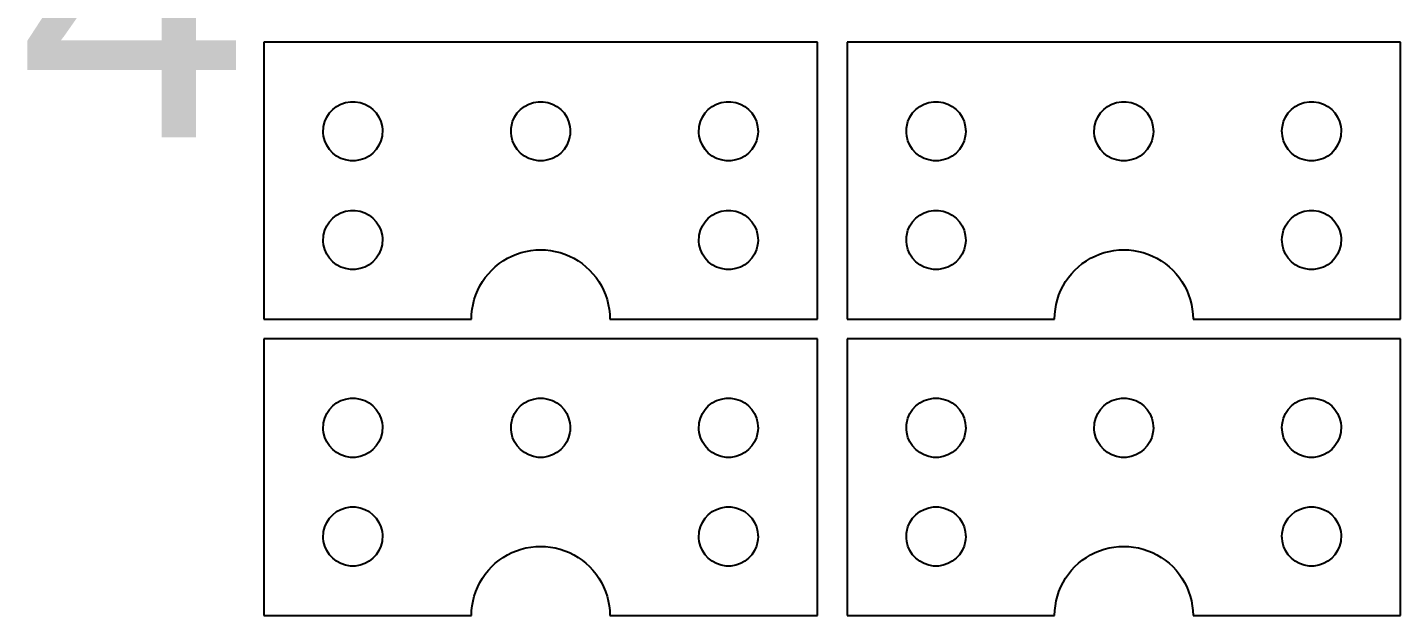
# Model space of a CAD drawing. Header units: millimetres. Extents: x 1223 to 1955, y -162 to 202.
# Drawn here: x 1223.1 to 1362, y -160.1 to -100.6 of the extents above; entities that cross this region are included whole.
import ezdxf

# ---------------------------------------------------------------- set-up
doc = ezdxf.new("R2010")
doc.units = ezdxf.units.MM
doc.styles.get("Standard").update_dxf_attribs({"font": 'arial.ttf'})

msp = doc.modelspace()

# ---------------------------------------------------------------- linework, layer by layer
for p, q in [((1303.02, -102.09), (1247.02, -102.09)), ((1247.02, -102.09), (1247.02, -130.09)), ((1303.02, -130.09), (1303.02, -102.09)), ((1362.02, -102.09), (1306.02, -102.09)), ((1306.02, -102.09), (1306.02, -130.09)), ((1362.02, -130.09), (1362.02, -102.09)), ((1254.37, -108.57), (1254.81, -108.34)), ((1254.81, -108.34), (1255.28, -108.18)), ((1255.28, -108.18), (1255.77, -108.1)), ((1255.77, -108.1), (1256.26, -108.1)), ((1256.26, -108.1), (1256.75, -108.18)), ((1256.75, -108.18), (1257.22, -108.34)), ((1257.22, -108.34), (1257.66, -108.57)), ((1273.37, -108.57), (1273.81, -108.34)), ((1273.81, -108.34), (1274.28, -108.18)), ((1274.28, -108.18), (1274.77, -108.1)), ((1274.77, -108.1), (1275.26, -108.1)), ((1275.26, -108.1), (1275.75, -108.18)), ((1275.75, -108.18), (1276.22, -108.34)), ((1276.22, -108.34), (1276.66, -108.57)), ((1292.37, -108.57), (1292.81, -108.34)), ((1292.81, -108.34), (1293.28, -108.18)), ((1293.28, -108.18), (1293.77, -108.1)), ((1293.77, -108.1), (1294.26, -108.1)), ((1294.26, -108.1), (1294.75, -108.18)), ((1294.75, -108.18), (1295.22, -108.34)), ((1295.22, -108.34), (1295.66, -108.57)), ((1313.37, -108.57), (1313.81, -108.34)), ((1313.81, -108.34), (1314.28, -108.18)), ((1314.28, -108.18), (1314.77, -108.1)), ((1314.77, -108.1), (1315.26, -108.1)), ((1315.26, -108.1), (1315.75, -108.18)), ((1315.75, -108.18), (1316.22, -108.34)), ((1316.22, -108.34), (1316.66, -108.57)), ((1332.37, -108.57), (1332.81, -108.34)), ((1332.81, -108.34), (1333.28, -108.18)), ((1333.28, -108.18), (1333.77, -108.1)), ((1333.77, -108.1), (1334.26, -108.1)), ((1334.26, -108.1), (1334.75, -108.18)), ((1334.75, -108.18), (1335.22, -108.34)), ((1335.22, -108.34), (1335.66, -108.57)), ((1351.37, -108.57), (1351.81, -108.34)), ((1351.81, -108.34), (1352.28, -108.18)), ((1352.28, -108.18), (1352.77, -108.1)), ((1352.77, -108.1), (1353.26, -108.1)), ((1353.26, -108.1), (1353.75, -108.18)), ((1353.75, -108.18), (1354.22, -108.34)), ((1354.22, -108.34), (1354.66, -108.57)), ((1253.18, -110.11), (1253.38, -109.66)), ((1253.38, -109.66), (1253.65, -109.24)), ((1253.65, -109.24), (1253.98, -108.88)), ((1253.98, -108.88), (1254.37, -108.57)), ((1257.66, -108.57), (1258.05, -108.88)), ((1258.05, -108.88), (1258.38, -109.24)), ((1258.38, -109.24), (1258.65, -109.66)), ((1258.65, -109.66), (1258.85, -110.11)), ((1272.18, -110.11), (1272.38, -109.66)), ((1272.38, -109.66), (1272.65, -109.24)), ((1272.65, -109.24), (1272.98, -108.88)), ((1272.98, -108.88), (1273.37, -108.57)), ((1276.66, -108.57), (1277.05, -108.88)), ((1277.05, -108.88), (1277.38, -109.24)), ((1277.38, -109.24), (1277.65, -109.66)), ((1277.65, -109.66), (1277.85, -110.11)), ((1291.18, -110.11), (1291.38, -109.66)), ((1291.38, -109.66), (1291.65, -109.24)), ((1291.65, -109.24), (1291.98, -108.88)), ((1291.98, -108.88), (1292.37, -108.57)), ((1295.66, -108.57), (1296.05, -108.88)), ((1296.05, -108.88), (1296.38, -109.24)), ((1296.38, -109.24), (1296.65, -109.66)), ((1296.65, -109.66), (1296.85, -110.11)), ((1312.18, -110.11), (1312.38, -109.66)), ((1312.38, -109.66), (1312.65, -109.24)), ((1312.65, -109.24), (1312.98, -108.88)), ((1312.98, -108.88), (1313.37, -108.57)), ((1316.66, -108.57), (1317.05, -108.88)), ((1317.05, -108.88), (1317.38, -109.24)), ((1317.38, -109.24), (1317.65, -109.66)), ((1317.65, -109.66), (1317.85, -110.11)), ((1331.18, -110.11), (1331.38, -109.66)), ((1331.38, -109.66), (1331.65, -109.24)), ((1331.65, -109.24), (1331.98, -108.88)), ((1331.98, -108.88), (1332.37, -108.57)), ((1335.66, -108.57), (1336.05, -108.88)), ((1336.05, -108.88), (1336.38, -109.24)), ((1336.38, -109.24), (1336.65, -109.66)), ((1336.65, -109.66), (1336.85, -110.11)), ((1350.18, -110.11), (1350.38, -109.66)), ((1350.38, -109.66), (1350.65, -109.24)), ((1350.65, -109.24), (1350.98, -108.88)), ((1350.98, -108.88), (1351.37, -108.57)), ((1354.66, -108.57), (1355.05, -108.88)), ((1355.05, -108.88), (1355.38, -109.24)), ((1355.38, -109.24), (1355.65, -109.66)), ((1355.65, -109.66), (1355.85, -110.11)), ((1253.02, -111.09), (1253.04, -110.76)), ((1253.03, -111.25), (1253.02, -111.09)), ((1253.04, -110.76), (1253.06, -110.59)), ((1253.06, -110.59), (1253.18, -110.11)), ((1258.85, -110.11), (1258.97, -110.59)), ((1258.97, -110.59), (1259, -110.92)), ((1259.02, -111.09), (1258.99, -111.41)), ((1259, -110.92), (1259.02, -111.09)), ((1272.02, -111.09), (1272.04, -110.76)), ((1272.03, -111.25), (1272.02, -111.09)), ((1272.04, -110.76), (1272.06, -110.59)), ((1272.06, -110.59), (1272.18, -110.11)), ((1277.85, -110.11), (1277.97, -110.59)), ((1277.97, -110.59), (1278, -110.92)), ((1278.02, -111.09), (1277.99, -111.41)), ((1278, -110.92), (1278.02, -111.09)), ((1291.02, -111.09), (1291.04, -110.76)), ((1291.03, -111.25), (1291.02, -111.09)), ((1291.04, -110.76), (1291.06, -110.59)), ((1291.06, -110.59), (1291.18, -110.11)), ((1296.85, -110.11), (1296.97, -110.59)), ((1296.97, -110.59), (1297, -110.92)), ((1297.02, -111.09), (1296.99, -111.41)), ((1297, -110.92), (1297.02, -111.09)), ((1312.02, -111.09), (1312.04, -110.76)), ((1312.03, -111.25), (1312.02, -111.09)), ((1312.04, -110.76), (1312.06, -110.59)), ((1312.06, -110.59), (1312.18, -110.11)), ((1317.85, -110.11), (1317.97, -110.59)), ((1317.97, -110.59), (1318, -110.92)), ((1318.02, -111.09), (1317.99, -111.41)), ((1318, -110.92), (1318.02, -111.09)), ((1331.02, -111.09), (1331.04, -110.76)), ((1331.03, -111.25), (1331.02, -111.09)), ((1331.04, -110.76), (1331.06, -110.59)), ((1331.06, -110.59), (1331.18, -110.11)), ((1336.85, -110.11), (1336.97, -110.59)), ((1336.97, -110.59), (1337, -110.92)), ((1337.02, -111.09), (1336.99, -111.41)), ((1337, -110.92), (1337.02, -111.09)), ((1350.02, -111.09), (1350.04, -110.76)), ((1350.03, -111.25), (1350.02, -111.09)), ((1350.04, -110.76), (1350.06, -110.59)), ((1350.06, -110.59), (1350.18, -110.11)), ((1355.85, -110.11), (1355.97, -110.59)), ((1355.97, -110.59), (1356, -110.92)), ((1356.02, -111.09), (1355.99, -111.41)), ((1356, -110.92), (1356.02, -111.09)), ((1253.06, -111.58), (1253.03, -111.25)), ((1253.18, -112.06), (1253.06, -111.58)), ((1253.38, -112.51), (1253.18, -112.06)), ((1253.65, -112.93), (1253.38, -112.51)), ((1258.65, -112.51), (1258.38, -112.93)), ((1258.85, -112.06), (1258.65, -112.51)), ((1258.97, -111.58), (1258.85, -112.06)), ((1258.99, -111.41), (1258.97, -111.58)), ((1272.06, -111.58), (1272.03, -111.25)), ((1272.18, -112.06), (1272.06, -111.58)), ((1272.38, -112.51), (1272.18, -112.06)), ((1272.65, -112.93), (1272.38, -112.51)), ((1277.65, -112.51), (1277.38, -112.93)), ((1277.85, -112.06), (1277.65, -112.51)), ((1277.97, -111.58), (1277.85, -112.06)), ((1277.99, -111.41), (1277.97, -111.58)), ((1291.06, -111.58), (1291.03, -111.25)), ((1291.18, -112.06), (1291.06, -111.58)), ((1291.38, -112.51), (1291.18, -112.06)), ((1291.65, -112.93), (1291.38, -112.51)), ((1296.65, -112.51), (1296.38, -112.93)), ((1296.85, -112.06), (1296.65, -112.51)), ((1296.97, -111.58), (1296.85, -112.06)), ((1296.99, -111.41), (1296.97, -111.58)), ((1312.06, -111.58), (1312.03, -111.25)), ((1312.18, -112.06), (1312.06, -111.58)), ((1312.38, -112.51), (1312.18, -112.06)), ((1312.65, -112.93), (1312.38, -112.51)), ((1317.65, -112.51), (1317.38, -112.93)), ((1317.85, -112.06), (1317.65, -112.51)), ((1317.97, -111.58), (1317.85, -112.06)), ((1317.99, -111.41), (1317.97, -111.58)), ((1331.06, -111.58), (1331.03, -111.25)), ((1331.18, -112.06), (1331.06, -111.58)), ((1331.38, -112.51), (1331.18, -112.06)), ((1331.65, -112.93), (1331.38, -112.51)), ((1336.65, -112.51), (1336.38, -112.93)), ((1336.85, -112.06), (1336.65, -112.51)), ((1336.97, -111.58), (1336.85, -112.06)), ((1336.99, -111.41), (1336.97, -111.58)), ((1350.06, -111.58), (1350.03, -111.25)), ((1350.18, -112.06), (1350.06, -111.58)), ((1350.38, -112.51), (1350.18, -112.06)), ((1350.65, -112.93), (1350.38, -112.51)), ((1355.65, -112.51), (1355.38, -112.93)), ((1355.85, -112.06), (1355.65, -112.51)), ((1355.97, -111.58), (1355.85, -112.06)), ((1355.99, -111.41), (1355.97, -111.58)), ((1253.98, -113.29), (1253.65, -112.93)), ((1254.37, -113.6), (1253.98, -113.29)), ((1254.81, -113.83), (1254.37, -113.6)), ((1255.28, -113.99), (1254.81, -113.83)), ((1257.22, -113.83), (1256.75, -113.99)), ((1257.66, -113.6), (1257.22, -113.83)), ((1258.05, -113.29), (1257.66, -113.6)), ((1258.38, -112.93), (1258.05, -113.29)), ((1272.98, -113.29), (1272.65, -112.93)), ((1273.37, -113.6), (1272.98, -113.29)), ((1273.81, -113.83), (1273.37, -113.6)), ((1274.28, -113.99), (1273.81, -113.83)), ((1276.22, -113.83), (1275.75, -113.99)), ((1276.66, -113.6), (1276.22, -113.83)), ((1277.05, -113.29), (1276.66, -113.6)), ((1277.38, -112.93), (1277.05, -113.29)), ((1291.98, -113.29), (1291.65, -112.93)), ((1292.37, -113.6), (1291.98, -113.29)), ((1292.81, -113.83), (1292.37, -113.6)), ((1293.28, -113.99), (1292.81, -113.83)), ((1295.22, -113.83), (1294.75, -113.99)), ((1295.66, -113.6), (1295.22, -113.83)), ((1296.05, -113.29), (1295.66, -113.6)), ((1296.38, -112.93), (1296.05, -113.29)), ((1312.98, -113.29), (1312.65, -112.93)), ((1313.37, -113.6), (1312.98, -113.29)), ((1313.81, -113.83), (1313.37, -113.6)), ((1314.28, -113.99), (1313.81, -113.83)), ((1316.22, -113.83), (1315.75, -113.99)), ((1316.66, -113.6), (1316.22, -113.83)), ((1317.05, -113.29), (1316.66, -113.6)), ((1317.38, -112.93), (1317.05, -113.29)), ((1331.98, -113.29), (1331.65, -112.93)), ((1332.37, -113.6), (1331.98, -113.29)), ((1332.81, -113.83), (1332.37, -113.6)), ((1333.28, -113.99), (1332.81, -113.83)), ((1335.22, -113.83), (1334.75, -113.99)), ((1335.66, -113.6), (1335.22, -113.83)), ((1336.05, -113.29), (1335.66, -113.6)), ((1336.38, -112.93), (1336.05, -113.29)), ((1350.98, -113.29), (1350.65, -112.93)), ((1351.37, -113.6), (1350.98, -113.29)), ((1351.81, -113.83), (1351.37, -113.6)), ((1352.28, -113.99), (1351.81, -113.83)), ((1354.22, -113.83), (1353.75, -113.99)), ((1354.66, -113.6), (1354.22, -113.83)), ((1355.05, -113.29), (1354.66, -113.6)), ((1355.38, -112.93), (1355.05, -113.29)), ((1255.77, -114.08), (1255.28, -113.99)), ((1256.26, -114.08), (1255.77, -114.08)), ((1256.75, -113.99), (1256.26, -114.08)), ((1274.77, -114.08), (1274.28, -113.99)), ((1275.26, -114.08), (1274.77, -114.08)), ((1275.75, -113.99), (1275.26, -114.08)), ((1293.77, -114.08), (1293.28, -113.99)), ((1294.26, -114.08), (1293.77, -114.08)), ((1294.75, -113.99), (1294.26, -114.08)), ((1314.77, -114.08), (1314.28, -113.99)), ((1315.26, -114.08), (1314.77, -114.08)), ((1315.75, -113.99), (1315.26, -114.08)), ((1333.77, -114.08), (1333.28, -113.99)), ((1334.26, -114.08), (1333.77, -114.08)), ((1334.75, -113.99), (1334.26, -114.08)), ((1352.77, -114.08), (1352.28, -113.99)), ((1353.26, -114.08), (1352.77, -114.08)), ((1353.75, -113.99), (1353.26, -114.08)), ((1254.37, -119.57), (1254.81, -119.34)), ((1254.81, -119.34), (1255.28, -119.18)), ((1255.28, -119.18), (1255.77, -119.1)), ((1255.77, -119.1), (1256.26, -119.1)), ((1256.26, -119.1), (1256.75, -119.18)), ((1256.75, -119.18), (1257.22, -119.34)), ((1257.22, -119.34), (1257.66, -119.57)), ((1292.37, -119.57), (1292.81, -119.34)), ((1292.81, -119.34), (1293.28, -119.18)), ((1293.28, -119.18), (1293.77, -119.1)), ((1293.77, -119.1), (1294.26, -119.1)), ((1294.26, -119.1), (1294.75, -119.18)), ((1294.75, -119.18), (1295.22, -119.34)), ((1295.22, -119.34), (1295.66, -119.57)), ((1313.37, -119.57), (1313.81, -119.34)), ((1313.81, -119.34), (1314.28, -119.18)), ((1314.28, -119.18), (1314.77, -119.1)), ((1314.77, -119.1), (1315.26, -119.1)), ((1315.26, -119.1), (1315.75, -119.18)), ((1315.75, -119.18), (1316.22, -119.34)), ((1316.22, -119.34), (1316.66, -119.57)), ((1351.37, -119.57), (1351.81, -119.34)), ((1351.81, -119.34), (1352.28, -119.18)), ((1352.28, -119.18), (1352.77, -119.1)), ((1352.77, -119.1), (1353.26, -119.1)), ((1353.26, -119.1), (1353.75, -119.18)), ((1353.75, -119.18), (1354.22, -119.34)), ((1354.22, -119.34), (1354.66, -119.57)), ((1253.18, -121.11), (1253.38, -120.66)), ((1253.38, -120.66), (1253.65, -120.24)), ((1253.65, -120.24), (1253.98, -119.88)), ((1253.98, -119.88), (1254.37, -119.57)), ((1257.66, -119.57), (1258.05, -119.88)), ((1258.05, -119.88), (1258.38, -120.24)), ((1258.38, -120.24), (1258.65, -120.66)), ((1258.65, -120.66), (1258.85, -121.11)), ((1291.18, -121.11), (1291.38, -120.66)), ((1291.38, -120.66), (1291.65, -120.24)), ((1291.65, -120.24), (1291.98, -119.88)), ((1291.98, -119.88), (1292.37, -119.57)), ((1295.66, -119.57), (1296.05, -119.88)), ((1296.05, -119.88), (1296.38, -120.24)), ((1296.38, -120.24), (1296.65, -120.66)), ((1296.65, -120.66), (1296.85, -121.11)), ((1312.18, -121.11), (1312.38, -120.66)), ((1312.38, -120.66), (1312.65, -120.24)), ((1312.65, -120.24), (1312.98, -119.88)), ((1312.98, -119.88), (1313.37, -119.57)), ((1316.66, -119.57), (1317.05, -119.88)), ((1317.05, -119.88), (1317.38, -120.24)), ((1317.38, -120.24), (1317.65, -120.66)), ((1317.65, -120.66), (1317.85, -121.11)), ((1350.18, -121.11), (1350.38, -120.66)), ((1350.38, -120.66), (1350.65, -120.24)), ((1350.65, -120.24), (1350.98, -119.88)), ((1350.98, -119.88), (1351.37, -119.57)), ((1354.66, -119.57), (1355.05, -119.88)), ((1355.05, -119.88), (1355.38, -120.24)), ((1355.38, -120.24), (1355.65, -120.66)), ((1355.65, -120.66), (1355.85, -121.11)), ((1253.02, -122.09), (1253.04, -121.76)), ((1253.03, -122.25), (1253.02, -122.09)), ((1253.04, -121.76), (1253.06, -121.59)), ((1253.06, -121.59), (1253.18, -121.11)), ((1258.85, -121.11), (1258.97, -121.59)), ((1258.97, -121.59), (1259, -121.92)), ((1259.02, -122.09), (1258.99, -122.41)), ((1259, -121.92), (1259.02, -122.09)), ((1291.02, -122.09), (1291.04, -121.76)), ((1291.03, -122.25), (1291.02, -122.09)), ((1291.04, -121.76), (1291.06, -121.59)), ((1291.06, -121.59), (1291.18, -121.11)), ((1296.85, -121.11), (1296.97, -121.59)), ((1296.97, -121.59), (1297, -121.92)), ((1297.02, -122.09), (1296.99, -122.41)), ((1297, -121.92), (1297.02, -122.09)), ((1312.02, -122.09), (1312.04, -121.76)), ((1312.03, -122.25), (1312.02, -122.09)), ((1312.04, -121.76), (1312.06, -121.59)), ((1312.06, -121.59), (1312.18, -121.11)), ((1317.85, -121.11), (1317.97, -121.59)), ((1317.97, -121.59), (1318, -121.92)), ((1318.02, -122.09), (1317.99, -122.41)), ((1318, -121.92), (1318.02, -122.09)), ((1350.02, -122.09), (1350.04, -121.76)), ((1350.03, -122.25), (1350.02, -122.09)), ((1350.04, -121.76), (1350.06, -121.59)), ((1350.06, -121.59), (1350.18, -121.11)), ((1355.85, -121.11), (1355.97, -121.59)), ((1355.97, -121.59), (1356, -121.92)), ((1356.02, -122.09), (1355.99, -122.41)), ((1356, -121.92), (1356.02, -122.09)), ((1253.06, -122.58), (1253.03, -122.25)), ((1253.18, -123.06), (1253.06, -122.58)), ((1253.38, -123.51), (1253.18, -123.06)), ((1253.65, -123.93), (1253.38, -123.51)), ((1258.65, -123.51), (1258.38, -123.93)), ((1258.85, -123.06), (1258.65, -123.51)), ((1258.97, -122.58), (1258.85, -123.06)), ((1258.99, -122.41), (1258.97, -122.58)), ((1272.11, -123.72), (1272.57, -123.53)), ((1272.57, -123.53), (1273.04, -123.37)), ((1273.04, -123.37), (1273.53, -123.25)), ((1273.53, -123.25), (1274.02, -123.16)), ((1274.02, -123.16), (1274.52, -123.1)), ((1274.52, -123.1), (1274.69, -123.1)), ((1274.69, -123.1), (1275.02, -123.09)), ((1275.02, -123.09), (1275.19, -123.09)), ((1275.19, -123.09), (1275.52, -123.1)), ((1275.52, -123.1), (1276.01, -123.16)), ((1276.01, -123.16), (1276.5, -123.25)), ((1276.5, -123.25), (1276.99, -123.37)), ((1276.99, -123.37), (1277.46, -123.53)), ((1277.46, -123.53), (1277.92, -123.72)), ((1291.06, -122.58), (1291.03, -122.25)), ((1291.18, -123.06), (1291.06, -122.58)), ((1291.38, -123.51), (1291.18, -123.06)), ((1291.65, -123.93), (1291.38, -123.51)), ((1296.65, -123.51), (1296.38, -123.93)), ((1296.85, -123.06), (1296.65, -123.51)), ((1296.97, -122.58), (1296.85, -123.06)), ((1296.99, -122.41), (1296.97, -122.58)), ((1312.06, -122.58), (1312.03, -122.25)), ((1312.18, -123.06), (1312.06, -122.58)), ((1312.38, -123.51), (1312.18, -123.06)), ((1312.65, -123.93), (1312.38, -123.51)), ((1317.65, -123.51), (1317.38, -123.93)), ((1317.85, -123.06), (1317.65, -123.51)), ((1317.97, -122.58), (1317.85, -123.06)), ((1317.99, -122.41), (1317.97, -122.58)), ((1331.11, -123.72), (1331.57, -123.53)), ((1331.57, -123.53), (1332.04, -123.37)), ((1332.04, -123.37), (1332.53, -123.25)), ((1332.53, -123.25), (1333.02, -123.16)), ((1333.02, -123.16), (1333.52, -123.1)), ((1333.52, -123.1), (1333.69, -123.1)), ((1333.69, -123.1), (1334.02, -123.09)), ((1334.02, -123.09), (1334.19, -123.09)), ((1334.19, -123.09), (1334.52, -123.1)), ((1334.52, -123.1), (1335.01, -123.16)), ((1335.01, -123.16), (1335.5, -123.25)), ((1335.5, -123.25), (1335.99, -123.37)), ((1335.99, -123.37), (1336.46, -123.53)), ((1336.46, -123.53), (1336.92, -123.72)), ((1350.06, -122.58), (1350.03, -122.25)), ((1350.18, -123.06), (1350.06, -122.58)), ((1350.38, -123.51), (1350.18, -123.06)), ((1350.65, -123.93), (1350.38, -123.51)), ((1355.65, -123.51), (1355.38, -123.93)), ((1355.85, -123.06), (1355.65, -123.51)), ((1355.97, -122.58), (1355.85, -123.06)), ((1355.99, -122.41), (1355.97, -122.58)), ((1253.98, -124.29), (1253.65, -123.93)), ((1254.37, -124.6), (1253.98, -124.29)), ((1254.81, -124.83), (1254.37, -124.6)), ((1255.28, -124.99), (1254.81, -124.83)), ((1255.77, -125.08), (1255.28, -124.99)), ((1256.75, -124.99), (1256.26, -125.08)), ((1257.22, -124.83), (1256.75, -124.99)), ((1257.66, -124.6), (1257.22, -124.83)), ((1258.05, -124.29), (1257.66, -124.6)), ((1258.38, -123.93), (1258.05, -124.29)), ((1270.07, -125.14), (1270.43, -124.8)), ((1270.43, -124.8), (1270.82, -124.48)), ((1270.82, -124.48), (1271.23, -124.2)), ((1271.23, -124.2), (1271.66, -123.94)), ((1271.66, -123.94), (1272.11, -123.72)), ((1277.92, -123.72), (1278.37, -123.94)), ((1278.37, -123.94), (1278.8, -124.2)), ((1278.8, -124.2), (1279.21, -124.48)), ((1279.21, -124.48), (1279.6, -124.8)), ((1279.6, -124.8), (1279.97, -125.14)), ((1291.98, -124.29), (1291.65, -123.93)), ((1292.37, -124.6), (1291.98, -124.29)), ((1292.81, -124.83), (1292.37, -124.6)), ((1293.28, -124.99), (1292.81, -124.83)), ((1293.77, -125.08), (1293.28, -124.99)), ((1294.75, -124.99), (1294.26, -125.08)), ((1295.22, -124.83), (1294.75, -124.99)), ((1295.66, -124.6), (1295.22, -124.83)), ((1296.05, -124.29), (1295.66, -124.6)), ((1296.38, -123.93), (1296.05, -124.29)), ((1312.98, -124.29), (1312.65, -123.93)), ((1313.37, -124.6), (1312.98, -124.29)), ((1313.81, -124.83), (1313.37, -124.6)), ((1314.28, -124.99), (1313.81, -124.83)), ((1314.77, -125.08), (1314.28, -124.99)), ((1315.75, -124.99), (1315.26, -125.08)), ((1316.22, -124.83), (1315.75, -124.99)), ((1316.66, -124.6), (1316.22, -124.83)), ((1317.05, -124.29), (1316.66, -124.6)), ((1317.38, -123.93), (1317.05, -124.29)), ((1329.07, -125.14), (1329.43, -124.8)), ((1329.43, -124.8), (1329.82, -124.48)), ((1329.82, -124.48), (1330.23, -124.2)), ((1330.23, -124.2), (1330.66, -123.94)), ((1330.66, -123.94), (1331.11, -123.72)), ((1336.92, -123.72), (1337.37, -123.94)), ((1337.37, -123.94), (1337.8, -124.2)), ((1337.8, -124.2), (1338.21, -124.48)), ((1338.21, -124.48), (1338.6, -124.8)), ((1338.6, -124.8), (1338.97, -125.14)), ((1350.98, -124.29), (1350.65, -123.93)), ((1351.37, -124.6), (1350.98, -124.29)), ((1351.81, -124.83), (1351.37, -124.6)), ((1352.28, -124.99), (1351.81, -124.83)), ((1352.77, -125.08), (1352.28, -124.99)), ((1353.75, -124.99), (1353.26, -125.08)), ((1354.22, -124.83), (1353.75, -124.99)), ((1354.66, -124.6), (1354.22, -124.83)), ((1355.05, -124.29), (1354.66, -124.6)), ((1355.38, -123.93), (1355.05, -124.29)), ((1256.26, -125.08), (1255.77, -125.08)), ((1268.87, -126.73), (1269.13, -126.3)), ((1269.13, -126.3), (1269.41, -125.89)), ((1269.41, -125.89), (1269.73, -125.5)), ((1269.73, -125.5), (1270.07, -125.14)), ((1279.97, -125.14), (1280.31, -125.5)), ((1280.31, -125.5), (1280.62, -125.89)), ((1280.62, -125.89), (1280.9, -126.3)), ((1280.9, -126.3), (1281.16, -126.73)), ((1294.26, -125.08), (1293.77, -125.08)), ((1315.26, -125.08), (1314.77, -125.08)), ((1327.87, -126.73), (1328.13, -126.3)), ((1328.13, -126.3), (1328.41, -125.89)), ((1328.41, -125.89), (1328.73, -125.5)), ((1328.73, -125.5), (1329.07, -125.14)), ((1338.97, -125.14), (1339.31, -125.5)), ((1339.31, -125.5), (1339.62, -125.89)), ((1339.62, -125.89), (1339.9, -126.3)), ((1339.9, -126.3), (1340.16, -126.73)), ((1353.26, -125.08), (1352.77, -125.08)), ((1268.3, -128.11), (1268.46, -127.64)), ((1268.46, -127.64), (1268.65, -127.18)), ((1268.65, -127.18), (1268.87, -126.73)), ((1281.16, -126.73), (1281.38, -127.18)), ((1281.38, -127.18), (1281.57, -127.64)), ((1281.57, -127.64), (1281.73, -128.11)), ((1327.3, -128.11), (1327.46, -127.64)), ((1327.46, -127.64), (1327.65, -127.18)), ((1327.65, -127.18), (1327.87, -126.73)), ((1340.16, -126.73), (1340.38, -127.18)), ((1340.38, -127.18), (1340.57, -127.64)), ((1340.57, -127.64), (1340.73, -128.11)), ((1268.03, -129.59), (1268.09, -129.09)), ((1268.09, -129.09), (1268.18, -128.6)), ((1268.18, -128.6), (1268.3, -128.11)), ((1281.73, -128.11), (1281.86, -128.6)), ((1281.86, -128.6), (1281.94, -129.09)), ((1281.94, -129.09), (1282, -129.59)), ((1327.03, -129.59), (1327.09, -129.09)), ((1327.09, -129.09), (1327.18, -128.6)), ((1327.18, -128.6), (1327.3, -128.11)), ((1340.73, -128.11), (1340.86, -128.6)), ((1340.86, -128.6), (1340.94, -129.09)), ((1340.94, -129.09), (1341, -129.59)), ((1247.02, -130.09), (1268.02, -130.09)), ((1268.02, -130.09), (1268.03, -129.59)), ((1282, -129.59), (1282.02, -130.09)), ((1282.02, -130.09), (1303.02, -130.09)), ((1306.02, -130.09), (1327.02, -130.09)), ((1327.02, -130.09), (1327.03, -129.59)), ((1341, -129.59), (1341.02, -130.09)), ((1341.02, -130.09), (1362.02, -130.09)), ((1303.02, -132.09), (1247.02, -132.09)), ((1247.02, -132.09), (1247.02, -160.09)), ((1303.02, -160.09), (1303.02, -132.09)), ((1362.02, -132.09), (1306.02, -132.09)), ((1306.02, -132.09), (1306.02, -160.09)), ((1362.02, -160.09), (1362.02, -132.09)), ((1253.65, -139.24), (1253.98, -138.88)), ((1253.98, -138.88), (1254.37, -138.57)), ((1254.37, -138.57), (1254.81, -138.34)), ((1254.81, -138.34), (1255.28, -138.18)), ((1255.28, -138.18), (1255.77, -138.1)), ((1255.77, -138.1), (1256.26, -138.1)), ((1256.26, -138.1), (1256.75, -138.18)), ((1256.75, -138.18), (1257.22, -138.34)), ((1257.22, -138.34), (1257.66, -138.57)), ((1257.66, -138.57), (1258.05, -138.88)), ((1258.05, -138.88), (1258.38, -139.24)), ((1272.65, -139.24), (1272.98, -138.88)), ((1272.98, -138.88), (1273.37, -138.57)), ((1273.37, -138.57), (1273.81, -138.34)), ((1273.81, -138.34), (1274.28, -138.18)), ((1274.28, -138.18), (1274.77, -138.1)), ((1274.77, -138.1), (1275.26, -138.1)), ((1275.26, -138.1), (1275.75, -138.18)), ((1275.75, -138.18), (1276.22, -138.34)), ((1276.22, -138.34), (1276.66, -138.57)), ((1276.66, -138.57), (1277.05, -138.88)), ((1277.05, -138.88), (1277.38, -139.24)), ((1291.65, -139.24), (1291.98, -138.88)), ((1291.98, -138.88), (1292.37, -138.57)), ((1292.37, -138.57), (1292.81, -138.34)), ((1292.81, -138.34), (1293.28, -138.18)), ((1293.28, -138.18), (1293.77, -138.1)), ((1293.77, -138.1), (1294.26, -138.1)), ((1294.26, -138.1), (1294.75, -138.18)), ((1294.75, -138.18), (1295.22, -138.34)), ((1295.22, -138.34), (1295.66, -138.57)), ((1295.66, -138.57), (1296.05, -138.88)), ((1296.05, -138.88), (1296.38, -139.24)), ((1312.65, -139.24), (1312.98, -138.88)), ((1312.98, -138.88), (1313.37, -138.57)), ((1313.37, -138.57), (1313.81, -138.34)), ((1313.81, -138.34), (1314.28, -138.18)), ((1314.28, -138.18), (1314.77, -138.1)), ((1314.77, -138.1), (1315.26, -138.1)), ((1315.26, -138.1), (1315.75, -138.18)), ((1315.75, -138.18), (1316.22, -138.34)), ((1316.22, -138.34), (1316.66, -138.57)), ((1316.66, -138.57), (1317.05, -138.88)), ((1317.05, -138.88), (1317.38, -139.24)), ((1331.65, -139.24), (1331.98, -138.88)), ((1331.98, -138.88), (1332.37, -138.57)), ((1332.37, -138.57), (1332.81, -138.34)), ((1332.81, -138.34), (1333.28, -138.18)), ((1333.28, -138.18), (1333.77, -138.1)), ((1333.77, -138.1), (1334.26, -138.1)), ((1334.26, -138.1), (1334.75, -138.18)), ((1334.75, -138.18), (1335.22, -138.34)), ((1335.22, -138.34), (1335.66, -138.57)), ((1335.66, -138.57), (1336.05, -138.88)), ((1336.05, -138.88), (1336.38, -139.24)), ((1350.65, -139.24), (1350.98, -138.88)), ((1350.98, -138.88), (1351.37, -138.57)), ((1351.37, -138.57), (1351.81, -138.34)), ((1351.81, -138.34), (1352.28, -138.18)), ((1352.28, -138.18), (1352.77, -138.1)), ((1352.77, -138.1), (1353.26, -138.1)), ((1353.26, -138.1), (1353.75, -138.18)), ((1353.75, -138.18), (1354.22, -138.34)), ((1354.22, -138.34), (1354.66, -138.57)), ((1354.66, -138.57), (1355.05, -138.88)), ((1355.05, -138.88), (1355.38, -139.24)), ((1253.06, -140.59), (1253.18, -140.11)), ((1253.18, -140.11), (1253.38, -139.66)), ((1253.38, -139.66), (1253.65, -139.24)), ((1258.38, -139.24), (1258.65, -139.66)), ((1258.65, -139.66), (1258.85, -140.11)), ((1258.85, -140.11), (1258.97, -140.59)), ((1272.06, -140.59), (1272.18, -140.11)), ((1272.18, -140.11), (1272.38, -139.66)), ((1272.38, -139.66), (1272.65, -139.24)), ((1277.38, -139.24), (1277.65, -139.66)), ((1277.65, -139.66), (1277.85, -140.11)), ((1277.85, -140.11), (1277.97, -140.59)), ((1291.06, -140.59), (1291.18, -140.11)), ((1291.18, -140.11), (1291.38, -139.66)), ((1291.38, -139.66), (1291.65, -139.24)), ((1296.38, -139.24), (1296.65, -139.66)), ((1296.65, -139.66), (1296.85, -140.11)), ((1296.85, -140.11), (1296.97, -140.59)), ((1312.06, -140.59), (1312.18, -140.11)), ((1312.18, -140.11), (1312.38, -139.66)), ((1312.38, -139.66), (1312.65, -139.24)), ((1317.38, -139.24), (1317.65, -139.66)), ((1317.65, -139.66), (1317.85, -140.11)), ((1317.85, -140.11), (1317.97, -140.59)), ((1331.06, -140.59), (1331.18, -140.11)), ((1331.18, -140.11), (1331.38, -139.66)), ((1331.38, -139.66), (1331.65, -139.24)), ((1336.38, -139.24), (1336.65, -139.66)), ((1336.65, -139.66), (1336.85, -140.11)), ((1336.85, -140.11), (1336.97, -140.59)), ((1350.06, -140.59), (1350.18, -140.11)), ((1350.18, -140.11), (1350.38, -139.66)), ((1350.38, -139.66), (1350.65, -139.24)), ((1355.38, -139.24), (1355.65, -139.66)), ((1355.65, -139.66), (1355.85, -140.11)), ((1355.85, -140.11), (1355.97, -140.59)), ((1253.02, -141.09), (1253.04, -140.76)), ((1253.03, -141.25), (1253.02, -141.09)), ((1253.06, -141.58), (1253.03, -141.25)), ((1253.04, -140.76), (1253.06, -140.59)), ((1253.18, -142.06), (1253.06, -141.58)), ((1258.97, -141.58), (1258.85, -142.06)), ((1258.97, -140.59), (1259, -140.92)), ((1258.99, -141.41), (1258.97, -141.58)), ((1259.02, -141.09), (1258.99, -141.41)), ((1259, -140.92), (1259.02, -141.09)), ((1272.02, -141.09), (1272.04, -140.76)), ((1272.03, -141.25), (1272.02, -141.09)), ((1272.06, -141.58), (1272.03, -141.25)), ((1272.04, -140.76), (1272.06, -140.59)), ((1272.18, -142.06), (1272.06, -141.58)), ((1277.97, -141.58), (1277.85, -142.06)), ((1277.97, -140.59), (1278, -140.92)), ((1277.99, -141.41), (1277.97, -141.58)), ((1278.02, -141.09), (1277.99, -141.41)), ((1278, -140.92), (1278.02, -141.09)), ((1291.02, -141.09), (1291.04, -140.76)), ((1291.03, -141.25), (1291.02, -141.09)), ((1291.06, -141.58), (1291.03, -141.25)), ((1291.04, -140.76), (1291.06, -140.59)), ((1291.18, -142.06), (1291.06, -141.58)), ((1296.97, -141.58), (1296.85, -142.06)), ((1296.97, -140.59), (1297, -140.92)), ((1296.99, -141.41), (1296.97, -141.58)), ((1297.02, -141.09), (1296.99, -141.41)), ((1297, -140.92), (1297.02, -141.09)), ((1312.02, -141.09), (1312.04, -140.76)), ((1312.03, -141.25), (1312.02, -141.09)), ((1312.06, -141.58), (1312.03, -141.25)), ((1312.04, -140.76), (1312.06, -140.59)), ((1312.18, -142.06), (1312.06, -141.58)), ((1317.97, -141.58), (1317.85, -142.06)), ((1317.97, -140.59), (1318, -140.92)), ((1317.99, -141.41), (1317.97, -141.58)), ((1318.02, -141.09), (1317.99, -141.41)), ((1318, -140.92), (1318.02, -141.09)), ((1331.02, -141.09), (1331.04, -140.76)), ((1331.03, -141.25), (1331.02, -141.09)), ((1331.06, -141.58), (1331.03, -141.25)), ((1331.04, -140.76), (1331.06, -140.59)), ((1331.18, -142.06), (1331.06, -141.58)), ((1336.97, -141.58), (1336.85, -142.06)), ((1336.97, -140.59), (1337, -140.92)), ((1336.99, -141.41), (1336.97, -141.58)), ((1337.02, -141.09), (1336.99, -141.41)), ((1337, -140.92), (1337.02, -141.09)), ((1350.02, -141.09), (1350.04, -140.76)), ((1350.03, -141.25), (1350.02, -141.09)), ((1350.06, -141.58), (1350.03, -141.25)), ((1350.04, -140.76), (1350.06, -140.59)), ((1350.18, -142.06), (1350.06, -141.58)), ((1355.97, -141.58), (1355.85, -142.06)), ((1355.97, -140.59), (1356, -140.92)), ((1355.99, -141.41), (1355.97, -141.58)), ((1356.02, -141.09), (1355.99, -141.41)), ((1356, -140.92), (1356.02, -141.09)), ((1253.38, -142.51), (1253.18, -142.06)), ((1253.65, -142.93), (1253.38, -142.51)), ((1253.98, -143.29), (1253.65, -142.93)), ((1258.38, -142.93), (1258.05, -143.29)), ((1258.65, -142.51), (1258.38, -142.93)), ((1258.85, -142.06), (1258.65, -142.51)), ((1272.38, -142.51), (1272.18, -142.06)), ((1272.65, -142.93), (1272.38, -142.51)), ((1272.98, -143.29), (1272.65, -142.93)), ((1277.38, -142.93), (1277.05, -143.29)), ((1277.65, -142.51), (1277.38, -142.93)), ((1277.85, -142.06), (1277.65, -142.51)), ((1291.38, -142.51), (1291.18, -142.06)), ((1291.65, -142.93), (1291.38, -142.51)), ((1291.98, -143.29), (1291.65, -142.93)), ((1296.38, -142.93), (1296.05, -143.29)), ((1296.65, -142.51), (1296.38, -142.93)), ((1296.85, -142.06), (1296.65, -142.51)), ((1312.38, -142.51), (1312.18, -142.06)), ((1312.65, -142.93), (1312.38, -142.51)), ((1312.98, -143.29), (1312.65, -142.93)), ((1317.38, -142.93), (1317.05, -143.29)), ((1317.65, -142.51), (1317.38, -142.93)), ((1317.85, -142.06), (1317.65, -142.51)), ((1331.38, -142.51), (1331.18, -142.06)), ((1331.65, -142.93), (1331.38, -142.51)), ((1331.98, -143.29), (1331.65, -142.93)), ((1336.38, -142.93), (1336.05, -143.29)), ((1336.65, -142.51), (1336.38, -142.93)), ((1336.85, -142.06), (1336.65, -142.51)), ((1350.38, -142.51), (1350.18, -142.06)), ((1350.65, -142.93), (1350.38, -142.51)), ((1350.98, -143.29), (1350.65, -142.93)), ((1355.38, -142.93), (1355.05, -143.29)), ((1355.65, -142.51), (1355.38, -142.93)), ((1355.85, -142.06), (1355.65, -142.51)), ((1254.37, -143.6), (1253.98, -143.29)), ((1254.81, -143.83), (1254.37, -143.6)), ((1255.28, -143.99), (1254.81, -143.83)), ((1255.77, -144.08), (1255.28, -143.99)), ((1256.26, -144.08), (1255.77, -144.08)), ((1256.75, -143.99), (1256.26, -144.08)), ((1257.22, -143.83), (1256.75, -143.99)), ((1257.66, -143.6), (1257.22, -143.83)), ((1258.05, -143.29), (1257.66, -143.6)), ((1273.37, -143.6), (1272.98, -143.29)), ((1273.81, -143.83), (1273.37, -143.6)), ((1274.28, -143.99), (1273.81, -143.83)), ((1274.77, -144.08), (1274.28, -143.99)), ((1275.26, -144.08), (1274.77, -144.08)), ((1275.75, -143.99), (1275.26, -144.08)), ((1276.22, -143.83), (1275.75, -143.99)), ((1276.66, -143.6), (1276.22, -143.83)), ((1277.05, -143.29), (1276.66, -143.6)), ((1292.37, -143.6), (1291.98, -143.29)), ((1292.81, -143.83), (1292.37, -143.6)), ((1293.28, -143.99), (1292.81, -143.83)), ((1293.77, -144.08), (1293.28, -143.99)), ((1294.26, -144.08), (1293.77, -144.08)), ((1294.75, -143.99), (1294.26, -144.08)), ((1295.22, -143.83), (1294.75, -143.99)), ((1295.66, -143.6), (1295.22, -143.83)), ((1296.05, -143.29), (1295.66, -143.6)), ((1313.37, -143.6), (1312.98, -143.29)), ((1313.81, -143.83), (1313.37, -143.6)), ((1314.28, -143.99), (1313.81, -143.83)), ((1314.77, -144.08), (1314.28, -143.99)), ((1315.26, -144.08), (1314.77, -144.08)), ((1315.75, -143.99), (1315.26, -144.08)), ((1316.22, -143.83), (1315.75, -143.99)), ((1316.66, -143.6), (1316.22, -143.83)), ((1317.05, -143.29), (1316.66, -143.6)), ((1332.37, -143.6), (1331.98, -143.29)), ((1332.81, -143.83), (1332.37, -143.6)), ((1333.28, -143.99), (1332.81, -143.83)), ((1333.77, -144.08), (1333.28, -143.99)), ((1334.26, -144.08), (1333.77, -144.08)), ((1334.75, -143.99), (1334.26, -144.08)), ((1335.22, -143.83), (1334.75, -143.99)), ((1335.66, -143.6), (1335.22, -143.83)), ((1336.05, -143.29), (1335.66, -143.6)), ((1351.37, -143.6), (1350.98, -143.29)), ((1351.81, -143.83), (1351.37, -143.6)), ((1352.28, -143.99), (1351.81, -143.83)), ((1352.77, -144.08), (1352.28, -143.99)), ((1353.26, -144.08), (1352.77, -144.08)), ((1353.75, -143.99), (1353.26, -144.08)), ((1354.22, -143.83), (1353.75, -143.99)), ((1354.66, -143.6), (1354.22, -143.83)), ((1355.05, -143.29), (1354.66, -143.6)), ((1253.65, -150.24), (1253.98, -149.88)), ((1253.98, -149.88), (1254.37, -149.57)), ((1254.37, -149.57), (1254.81, -149.34)), ((1254.81, -149.34), (1255.28, -149.18)), ((1255.28, -149.18), (1255.77, -149.1)), ((1255.77, -149.1), (1256.26, -149.1)), ((1256.26, -149.1), (1256.75, -149.18)), ((1256.75, -149.18), (1257.22, -149.34)), ((1257.22, -149.34), (1257.66, -149.57)), ((1257.66, -149.57), (1258.05, -149.88)), ((1258.05, -149.88), (1258.38, -150.24)), ((1291.65, -150.24), (1291.98, -149.88)), ((1291.98, -149.88), (1292.37, -149.57)), ((1292.37, -149.57), (1292.81, -149.34)), ((1292.81, -149.34), (1293.28, -149.18)), ((1293.28, -149.18), (1293.77, -149.1)), ((1293.77, -149.1), (1294.26, -149.1)), ((1294.26, -149.1), (1294.75, -149.18)), ((1294.75, -149.18), (1295.22, -149.34)), ((1295.22, -149.34), (1295.66, -149.57)), ((1295.66, -149.57), (1296.05, -149.88)), ((1296.05, -149.88), (1296.38, -150.24)), ((1312.65, -150.24), (1312.98, -149.88)), ((1312.98, -149.88), (1313.37, -149.57)), ((1313.37, -149.57), (1313.81, -149.34)), ((1313.81, -149.34), (1314.28, -149.18)), ((1314.28, -149.18), (1314.77, -149.1)), ((1314.77, -149.1), (1315.26, -149.1)), ((1315.26, -149.1), (1315.75, -149.18)), ((1315.75, -149.18), (1316.22, -149.34)), ((1316.22, -149.34), (1316.66, -149.57)), ((1316.66, -149.57), (1317.05, -149.88)), ((1317.05, -149.88), (1317.38, -150.24)), ((1350.65, -150.24), (1350.98, -149.88)), ((1350.98, -149.88), (1351.37, -149.57)), ((1351.37, -149.57), (1351.81, -149.34)), ((1351.81, -149.34), (1352.28, -149.18)), ((1352.28, -149.18), (1352.77, -149.1)), ((1352.77, -149.1), (1353.26, -149.1)), ((1353.26, -149.1), (1353.75, -149.18)), ((1353.75, -149.18), (1354.22, -149.34)), ((1354.22, -149.34), (1354.66, -149.57)), ((1354.66, -149.57), (1355.05, -149.88)), ((1355.05, -149.88), (1355.38, -150.24)), ((1253.06, -151.59), (1253.18, -151.11)), ((1253.18, -151.11), (1253.38, -150.66)), ((1253.38, -150.66), (1253.65, -150.24)), ((1258.38, -150.24), (1258.65, -150.66)), ((1258.65, -150.66), (1258.85, -151.11)), ((1258.85, -151.11), (1258.97, -151.59)), ((1291.06, -151.59), (1291.18, -151.11)), ((1291.18, -151.11), (1291.38, -150.66)), ((1291.38, -150.66), (1291.65, -150.24)), ((1296.38, -150.24), (1296.65, -150.66)), ((1296.65, -150.66), (1296.85, -151.11)), ((1296.85, -151.11), (1296.97, -151.59)), ((1312.06, -151.59), (1312.18, -151.11)), ((1312.18, -151.11), (1312.38, -150.66)), ((1312.38, -150.66), (1312.65, -150.24)), ((1317.38, -150.24), (1317.65, -150.66)), ((1317.65, -150.66), (1317.85, -151.11)), ((1317.85, -151.11), (1317.97, -151.59)), ((1350.06, -151.59), (1350.18, -151.11)), ((1350.18, -151.11), (1350.38, -150.66)), ((1350.38, -150.66), (1350.65, -150.24)), ((1355.38, -150.24), (1355.65, -150.66)), ((1355.65, -150.66), (1355.85, -151.11)), ((1355.85, -151.11), (1355.97, -151.59)), ((1253.02, -152.09), (1253.04, -151.76)), ((1253.03, -152.25), (1253.02, -152.09)), ((1253.06, -152.58), (1253.03, -152.25)), ((1253.04, -151.76), (1253.06, -151.59)), ((1253.18, -153.06), (1253.06, -152.58)), ((1258.97, -152.58), (1258.85, -153.06)), ((1258.97, -151.59), (1259, -151.92)), ((1258.99, -152.41), (1258.97, -152.58)), ((1259.02, -152.09), (1258.99, -152.41)), ((1259, -151.92), (1259.02, -152.09)), ((1291.02, -152.09), (1291.04, -151.76)), ((1291.03, -152.25), (1291.02, -152.09)), ((1291.06, -152.58), (1291.03, -152.25)), ((1291.04, -151.76), (1291.06, -151.59)), ((1291.18, -153.06), (1291.06, -152.58)), ((1296.97, -152.58), (1296.85, -153.06)), ((1296.97, -151.59), (1297, -151.92)), ((1296.99, -152.41), (1296.97, -152.58)), ((1297.02, -152.09), (1296.99, -152.41)), ((1297, -151.92), (1297.02, -152.09)), ((1312.02, -152.09), (1312.04, -151.76)), ((1312.03, -152.25), (1312.02, -152.09)), ((1312.06, -152.58), (1312.03, -152.25)), ((1312.04, -151.76), (1312.06, -151.59)), ((1312.18, -153.06), (1312.06, -152.58)), ((1317.97, -152.58), (1317.85, -153.06)), ((1317.97, -151.59), (1318, -151.92)), ((1317.99, -152.41), (1317.97, -152.58)), ((1318.02, -152.09), (1317.99, -152.41)), ((1318, -151.92), (1318.02, -152.09)), ((1350.02, -152.09), (1350.04, -151.76)), ((1350.03, -152.25), (1350.02, -152.09)), ((1350.06, -152.58), (1350.03, -152.25)), ((1350.04, -151.76), (1350.06, -151.59)), ((1350.18, -153.06), (1350.06, -152.58)), ((1355.97, -152.58), (1355.85, -153.06)), ((1355.97, -151.59), (1356, -151.92)), ((1355.99, -152.41), (1355.97, -152.58)), ((1356.02, -152.09), (1355.99, -152.41)), ((1356, -151.92), (1356.02, -152.09)), ((1253.38, -153.51), (1253.18, -153.06)), ((1253.65, -153.93), (1253.38, -153.51)), ((1253.98, -154.29), (1253.65, -153.93)), ((1258.38, -153.93), (1258.05, -154.29)), ((1258.65, -153.51), (1258.38, -153.93)), ((1258.85, -153.06), (1258.65, -153.51)), ((1270.82, -154.48), (1271.23, -154.2)), ((1271.23, -154.2), (1271.66, -153.94)), ((1271.66, -153.94), (1272.11, -153.72)), ((1272.11, -153.72), (1272.57, -153.53)), ((1272.57, -153.53), (1273.04, -153.37)), ((1273.04, -153.37), (1273.53, -153.25)), ((1273.53, -153.25), (1274.02, -153.16)), ((1274.02, -153.16), (1274.52, -153.1)), ((1274.52, -153.1), (1274.69, -153.1)), ((1274.69, -153.1), (1275.02, -153.09)), ((1275.02, -153.09), (1275.19, -153.09)), ((1275.19, -153.09), (1275.52, -153.1)), ((1275.52, -153.1), (1276.01, -153.16)), ((1276.01, -153.16), (1276.5, -153.25)), ((1276.5, -153.25), (1276.99, -153.37)), ((1276.99, -153.37), (1277.46, -153.53)), ((1277.46, -153.53), (1277.92, -153.72)), ((1277.92, -153.72), (1278.37, -153.94)), ((1278.37, -153.94), (1278.8, -154.2)), ((1278.8, -154.2), (1279.21, -154.48)), ((1291.38, -153.51), (1291.18, -153.06)), ((1291.65, -153.93), (1291.38, -153.51)), ((1291.98, -154.29), (1291.65, -153.93)), ((1296.38, -153.93), (1296.05, -154.29)), ((1296.65, -153.51), (1296.38, -153.93)), ((1296.85, -153.06), (1296.65, -153.51)), ((1312.38, -153.51), (1312.18, -153.06)), ((1312.65, -153.93), (1312.38, -153.51)), ((1312.98, -154.29), (1312.65, -153.93)), ((1317.38, -153.93), (1317.05, -154.29)), ((1317.65, -153.51), (1317.38, -153.93)), ((1317.85, -153.06), (1317.65, -153.51)), ((1329.82, -154.48), (1330.23, -154.2)), ((1330.23, -154.2), (1330.66, -153.94)), ((1330.66, -153.94), (1331.11, -153.72)), ((1331.11, -153.72), (1331.57, -153.53)), ((1331.57, -153.53), (1332.04, -153.37)), ((1332.04, -153.37), (1332.53, -153.25)), ((1332.53, -153.25), (1333.02, -153.16)), ((1333.02, -153.16), (1333.52, -153.1)), ((1333.52, -153.1), (1333.69, -153.1)), ((1333.69, -153.1), (1334.02, -153.09)), ((1334.02, -153.09), (1334.19, -153.09)), ((1334.19, -153.09), (1334.52, -153.1)), ((1334.52, -153.1), (1335.01, -153.16)), ((1335.01, -153.16), (1335.5, -153.25)), ((1335.5, -153.25), (1335.99, -153.37)), ((1335.99, -153.37), (1336.46, -153.53)), ((1336.46, -153.53), (1336.92, -153.72)), ((1336.92, -153.72), (1337.37, -153.94)), ((1337.37, -153.94), (1337.8, -154.2)), ((1337.8, -154.2), (1338.21, -154.48)), ((1350.38, -153.51), (1350.18, -153.06)), ((1350.65, -153.93), (1350.38, -153.51)), ((1350.98, -154.29), (1350.65, -153.93)), ((1355.38, -153.93), (1355.05, -154.29)), ((1355.65, -153.51), (1355.38, -153.93)), ((1355.85, -153.06), (1355.65, -153.51)), ((1254.37, -154.6), (1253.98, -154.29)), ((1254.81, -154.83), (1254.37, -154.6)), ((1255.28, -154.99), (1254.81, -154.83)), ((1255.77, -155.08), (1255.28, -154.99)), ((1256.26, -155.08), (1255.77, -155.08)), ((1256.75, -154.99), (1256.26, -155.08)), ((1257.22, -154.83), (1256.75, -154.99)), ((1257.66, -154.6), (1257.22, -154.83)), ((1258.05, -154.29), (1257.66, -154.6)), ((1269.41, -155.89), (1269.73, -155.5)), ((1269.73, -155.5), (1270.07, -155.14)), ((1270.07, -155.14), (1270.43, -154.8)), ((1270.43, -154.8), (1270.82, -154.48)), ((1279.21, -154.48), (1279.6, -154.8)), ((1279.6, -154.8), (1279.97, -155.14)), ((1279.97, -155.14), (1280.31, -155.5)), ((1280.31, -155.5), (1280.62, -155.89)), ((1292.37, -154.6), (1291.98, -154.29)), ((1292.81, -154.83), (1292.37, -154.6)), ((1293.28, -154.99), (1292.81, -154.83)), ((1293.77, -155.08), (1293.28, -154.99)), ((1294.26, -155.08), (1293.77, -155.08)), ((1294.75, -154.99), (1294.26, -155.08)), ((1295.22, -154.83), (1294.75, -154.99)), ((1295.66, -154.6), (1295.22, -154.83)), ((1296.05, -154.29), (1295.66, -154.6)), ((1313.37, -154.6), (1312.98, -154.29)), ((1313.81, -154.83), (1313.37, -154.6)), ((1314.28, -154.99), (1313.81, -154.83)), ((1314.77, -155.08), (1314.28, -154.99)), ((1315.26, -155.08), (1314.77, -155.08)), ((1315.75, -154.99), (1315.26, -155.08)), ((1316.22, -154.83), (1315.75, -154.99)), ((1316.66, -154.6), (1316.22, -154.83)), ((1317.05, -154.29), (1316.66, -154.6)), ((1328.41, -155.89), (1328.73, -155.5)), ((1328.73, -155.5), (1329.07, -155.14)), ((1329.07, -155.14), (1329.43, -154.8)), ((1329.43, -154.8), (1329.82, -154.48)), ((1338.21, -154.48), (1338.6, -154.8)), ((1338.6, -154.8), (1338.97, -155.14)), ((1338.97, -155.14), (1339.31, -155.5)), ((1339.31, -155.5), (1339.62, -155.89)), ((1351.37, -154.6), (1350.98, -154.29)), ((1351.81, -154.83), (1351.37, -154.6)), ((1352.28, -154.99), (1351.81, -154.83)), ((1352.77, -155.08), (1352.28, -154.99)), ((1353.26, -155.08), (1352.77, -155.08)), ((1353.75, -154.99), (1353.26, -155.08)), ((1354.22, -154.83), (1353.75, -154.99)), ((1354.66, -154.6), (1354.22, -154.83)), ((1355.05, -154.29), (1354.66, -154.6)), ((1268.65, -157.18), (1268.87, -156.73)), ((1268.87, -156.73), (1269.13, -156.3)), ((1269.13, -156.3), (1269.41, -155.89)), ((1280.62, -155.89), (1280.9, -156.3)), ((1280.9, -156.3), (1281.16, -156.73)), ((1281.16, -156.73), (1281.38, -157.18)), ((1327.65, -157.18), (1327.87, -156.73)), ((1327.87, -156.73), (1328.13, -156.3)), ((1328.13, -156.3), (1328.41, -155.89)), ((1339.62, -155.89), (1339.9, -156.3)), ((1339.9, -156.3), (1340.16, -156.73)), ((1340.16, -156.73), (1340.38, -157.18)), ((1268.18, -158.6), (1268.3, -158.11)), ((1268.3, -158.11), (1268.46, -157.64)), ((1268.46, -157.64), (1268.65, -157.18)), ((1281.38, -157.18), (1281.57, -157.64)), ((1281.57, -157.64), (1281.73, -158.11)), ((1281.73, -158.11), (1281.86, -158.6)), ((1327.18, -158.6), (1327.3, -158.11)), ((1327.3, -158.11), (1327.46, -157.64)), ((1327.46, -157.64), (1327.65, -157.18)), ((1340.38, -157.18), (1340.57, -157.64)), ((1340.57, -157.64), (1340.73, -158.11)), ((1340.73, -158.11), (1340.86, -158.6)), ((1268.02, -160.09), (1268.03, -159.59)), ((1268.03, -159.59), (1268.09, -159.09)), ((1268.09, -159.09), (1268.18, -158.6)), ((1281.86, -158.6), (1281.94, -159.09)), ((1281.94, -159.09), (1282, -159.59)), ((1282, -159.59), (1282.02, -160.09)), ((1327.02, -160.09), (1327.03, -159.59)), ((1327.03, -159.59), (1327.09, -159.09)), ((1327.09, -159.09), (1327.18, -158.6)), ((1340.86, -158.6), (1340.94, -159.09)), ((1340.94, -159.09), (1341, -159.59)), ((1341, -159.59), (1341.02, -160.09)), ((1247.02, -160.09), (1268.02, -160.09)), ((1282.02, -160.09), (1303.02, -160.09)), ((1306.02, -160.09), (1327.02, -160.09)), ((1341.02, -160.09), (1362.02, -160.09))]:
    msp.add_line(p, q)

# ---------------------------------------------------------------- texts
at = {"insert": (1222.13, -81.69), "char_height": 30, "width": 21.4924, "attachment_point": 1}
msp.add_mtext('{\\fArial|b0|i0|c0|p34;4}', dxfattribs=at)

doc.saveas('drawing.dxf')
